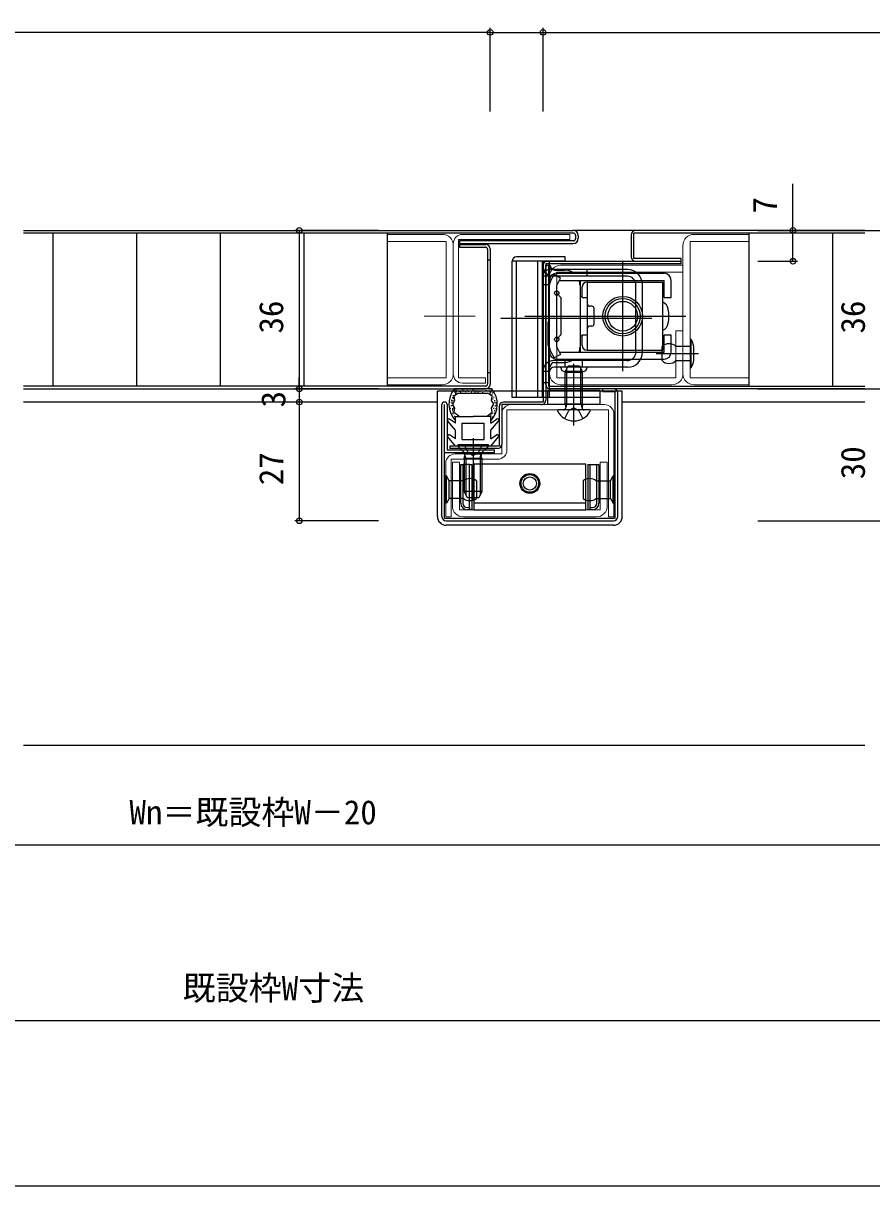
# Model space of a CAD drawing. Units: millimetres, scale not verified. Extents: x -437 to 438, y -281 to 279.
# Drawn here: x 57.2 to 250, y -281.2 to -17 of the extents above; entities that cross this region are included whole.
import ezdxf
from ezdxf.enums import TextEntityAlignment as Align

# ---------------------------------------------------------------- set-up
doc = ezdxf.new("R2010")
doc.units = ezdxf.units.MM
doc.header["$LTSCALE"] = 2
doc.header["$PDMODE"] = 32
doc.header["$PDSIZE"] = 1
doc.layers.add('0-2_YKK_11', color=211, linetype='Continuous', lineweight=18)
doc.layers.add('0-3_YKK_11E', color=4, linetype='Continuous', lineweight=18)
for name, color, linetype in [('0-4_YKK_12', 2, 'Continuous'), ('0-5_YKK_13', 4, 'Continuous'), ('0-7_YKK_D', 6, 'Continuous'), ('0-8_YKK_ZWAK', 7, 'Continuous')]:
    doc.layers.add(name, color=color, linetype=linetype)
doc.styles.add('ＭＳ ゴシック', font='')
doc.styles.get('ＭＳ ゴシック').set_extended_font_data('MS Gothic')

msp = doc.modelspace()

# ---------------------------------------------------------------- linework, layer by layer
at = {"layer": '0-2_YKK_11', "color": 7}
for p, q in [((154.882, -67.1), (154.882, -96.7)), ((154.882, -96.7), (154.882, -67.5)), ((207.082, -96.7), (207.082, -67.5)), ((176.782, -96.7), (176.782, -74.5)), ((204.582, -99.2), (179.282, -99.2)), ((167.982, -103.699), (189.282, -103.699)), ((157.182, -129.199), (187.382, -129.199))]:
    msp.add_line(p, q, dxfattribs=at)
for points in [[(152.382, -65), (139.882, -65), (139.882, -66.6), (153.282, -66.6)], [(156.982, -98.8), (162.232, -98.8), (162.232, -97.6), (156.082, -97.6), (156.082, -66.2), (181.382, -66.2), (181.382, -65), (156.982, -65)], [(209.582, -65), (222.082, -65), (222.082, -66.6), (208.682, -66.6)], [(153.282, -66.6), (153.282, -97.6), (139.882, -97.6), (139.882, -99.2), (152.382, -99.2)], [(208.682, -66.6), (208.682, -97.6), (222.082, -97.6), (222.082, -99.2), (209.582, -99.2)], [(179.282, -72), (207.082, -72), (207.082, -73.6), (178.382, -73.6), (178.382, -97.6), (205.482, -97.6), (205.482, -86.9), (207.082, -86.9), (207.082, -96.7)], [(191.382, -105.799), (191.382, -129.199), (190.182, -129.199), (190.182, -104.899), (167.082, -104.899), (167.082, -113.999)], [(155.282, -114.899), (165.882, -114.899), (165.882, -105.799)], [(164.982, -116.099), (154.382, -116.099), (154.382, -129.199), (153.182, -129.199), (153.182, -116.999)], [(188.282, -127.599), (156.282, -127.599), (156.282, -116.799), (154.682, -116.799), (154.682, -126.699)], [(189.882, -126.699), (189.882, -116.799), (188.282, -116.799), (188.282, -127.599)]]:
    msp.add_lwpolyline(points, dxfattribs=at)
for centre, radius, start, end in [((152.382, -67.5), 2.5, 0.00001, 89.99999), ((156.982, -67.1), 2.1, 90.00001, 179.99999), ((209.582, -67.5), 2.5, 90.00001, 179.99999), ((179.282, -74.5), 2.5, 90.00001, 179.99999), ((152.382, -96.7), 2.5, 270.00001, 359.99999), ((156.982, -96.7), 2.1, 180.00001, 269.99999), ((179.282, -96.7), 2.5, 180.00001, 269.99999), ((204.582, -96.7), 2.5, 270.00001, 359.99999), ((209.582, -96.7), 2.5, 180.00001, 269.99999), ((167.982, -105.799), 2.1, 90.00001, 179.99999), ((189.282, -105.799), 2.1, 0.00001, 89.99999), ((155.282, -116.999), 2.1, 90.00001, 179.99999), ((164.982, -113.999), 2.1, 270.00001, 359.99999), ((157.182, -126.699), 2.5, 180.00001, 269.99999), ((187.382, -126.699), 2.5, 270.00001, 359.99999)]:
    msp.add_arc(centre, radius, start, end, dxfattribs=at)
at = {"layer": '0-3_YKK_11E', "color": 7}
msp.add_line((159.882, -83.6), (148.282, -83.6), dxfattribs=at)
at = {"layer": '0-4_YKK_12'}
for p, q in [((196.282, -64.1), (182.082, -64.1)), ((151.282, -103.1), (57.239, -103.1)), ((248.439, -103.1), (193.282, -103.1)), ((57.239, -181.1), (248.439, -181.1))]:
    msp.add_line(p, q, dxfattribs=at)
at = {"layer": '0-5_YKK_13'}
for p, q in [((57.239, -64.1), (182.082, -64.1)), ((182.182, -64.7), (57.239, -64.7)), ((63.882, -64.7), (63.882, -99.5)), ((82.882, -64.7), (82.882, -99.5)), ((101.882, -64.7), (101.882, -99.5)), ((120.882, -64.7), (120.882, -99.5)), ((139.882, -64.7), (139.882, -99.5)), ((182.682, -65.2), (182.682, -66)), ((183.282, -65.3), (183.282, -65.9)), ((195.282, -65.1), (195.282, -70.1)), ((248.439, -64.7), (195.882, -64.7)), ((248.439, -64.1), (196.282, -64.1)), ((222.082, -64.7), (222.082, -99.5)), ((241.082, -64.7), (241.082, -99.5)), ((156.282, -67.3), (162.282, -67.3)), ((162.682, -68.4), (162.682, -99)), ((163.282, -68.3), (163.282, -99.108)), ((162.682, -70.8), (163.282, -70.8)), ((180.282, -71.099), (168.282, -71.099)), ((168.282, -102.099), (168.282, -71.099)), ((169.282, -102.099), (169.282, -71.099)), ((174.132, -102.099), (174.132, -71.099)), ((175.132, -102.099), (175.132, -71.099)), ((175.282, -102.099), (175.282, -71.099)), ((176.782, -71.099), (175.282, -71.099)), ((175.382, -71.099), (176.782, -71.099)), ((175.382, -96.099), (175.382, -71.099)), ((176.282, -71.099), (206.682, -71.1)), ((176.782, -96.099), (176.782, -71.099)), ((176.782, -72.999), (176.782, -71.099)), ((193.382, -96.099), (193.382, -71.099)), ((206.682, -71.699), (206.682, -71.1)), ((175.882, -99.1), (175.882, -72)), ((175.882, -72), (176.482, -72)), ((176.482, -72), (176.482, -99.5)), ((177.782, -72.999), (176.782, -72.999)), ((176.782, -74.499), (176.782, -72.999)), ((194.482, -72.999), (177.782, -72.999)), ((177.882, -73.099), (180.182, -73.099)), ((178.282, -73.849), (202.782, -73.849)), ((185.282, -74.499), (185.282, -72.999)), ((185.282, -74.499), (185.282, -73.099)), ((176.782, -74.499), (175.282, -74.499)), ((176.782, -76.449), (175.282, -76.449)), ((185.282, -74.499), (176.782, -74.499)), ((176.782, -96.199), (176.782, -74.499)), ((176.972, -75.664), (177.798, -74.125)), ((179.282, -74.922), (177.798, -74.125)), ((178.382, -76.599), (179.282, -74.922)), ((178.382, -90.599), (178.382, -76.599)), ((178.999, -75.449), (202.782, -75.449)), ((183.682, -76.599), (183.682, -90.599)), ((183.782, -79.149), (183.782, -75.449)), ((194.382, -74.499), (185.282, -74.499)), ((185.282, -75.849), (202.482, -75.849)), ((185.382, -91.349), (185.382, -75.849)), ((196.382, -91.699), (196.382, -76.499)), ((197.882, -91.799), (197.882, -76.399)), ((202.482, -91.349), (202.482, -75.849)), ((202.782, -79.349), (202.782, -75.449)), ((204.382, -79.349), (204.382, -75.449)), ((179.382, -79.44), (178.382, -78.349)), ((183.782, -79.149), (184.182, -79.149)), ((184.182, -79.349), (184.182, -76.949)), ((179.382, -87.758), (179.382, -79.44)), ((184.182, -79.349), (185.382, -79.349)), ((186.382, -81.349), (185.882, -81.349)), ((186.882, -85.349), (186.882, -81.849)), ((202.782, -79.349), (204.382, -79.349)), ((199.977, -84.099), (165.706, -84.099)), ((171.138, -83.599), (207.747, -83.599)), ((176.782, -84.949), (176.332, -84.949)), ((176.332, -84.949), (176.332, -90.249)), ((186.382, -85.849), (185.882, -85.849)), ((179.382, -87.758), (178.382, -88.849)), ((183.782, -91.749), (183.782, -88.049)), ((183.782, -88.049), (184.182, -88.049)), ((184.182, -87.849), (185.382, -87.849)), ((184.182, -90.249), (184.182, -87.849)), ((202.782, -87.849), (204.382, -87.849)), ((202.782, -91.749), (202.782, -87.849)), ((204.382, -91.749), (204.382, -87.849)), ((208.682, -88.896), (208.682, -95.296)), ((208.932, -88.896), (208.682, -88.896)), ((208.932, -95.296), (208.932, -88.896)), ((175.282, -91.299), (175.132, -91.449)), ((176.332, -90.249), (176.782, -90.249)), ((176.972, -91.534), (177.798, -93.073)), ((178.999, -91.749), (202.782, -91.749)), ((185.282, -91.349), (202.482, -91.349)), ((201.018, -92.096), (210.582, -92.096)), ((202.318, -93.696), (202.318, -90.496)), ((208.682, -90.496), (205.482, -90.496)), ((209.582, -93.596), (209.582, -90.596)), ((194.382, -93.699), (177.682, -93.699)), ((177.882, -94.099), (180.182, -94.099)), ((178.282, -93.349), (202.782, -93.349)), ((180.282, -95.199), (180.282, -93.699)), ((180.282, -96.299), (180.982, -94.899)), ((180.982, -94.899), (183.582, -94.899)), ((182.282, -108.399), (182.282, -94.411)), ((183.582, -94.899), (184.282, -96.299)), ((184.282, -95.199), (184.282, -93.699)), ((205.482, -93.696), (208.682, -93.696)), ((162.682, -96.4), (163.282, -96.4)), ((175.382, -96.099), (176.782, -96.099)), ((176.782, -102.099), (176.782, -96.199)), ((194.482, -95.199), (177.782, -95.199)), ((184.282, -96.199), (180.282, -96.199)), ((180.282, -103.499), (180.282, -96.299)), ((180.282, -96.299), (184.282, -96.299)), ((180.661, -103.499), (180.661, -95.541)), ((183.903, -103.499), (183.903, -95.541)), ((184.282, -103.499), (184.282, -96.299)), ((208.932, -95.296), (208.682, -95.296)), ((162.182, -99.5), (57.239, -99.5)), ((57.239, -100.1), (162.282, -100.1)), ((163.625, -100.1), (155.139, -100.1)), ((155.4, -100.253), (155.6, -100.253)), ((162.987, -100.134), (163.187, -100.134)), ((176.782, -98.749), (175.282, -98.749)), ((176.482, -99.5), (248.439, -99.5)), ((248.439, -100.1), (176.882, -100.1)), ((191.282, -100.1), (188.782, -100.1)), ((193.282, -100.6), (151.282, -100.6)), ((151.282, -129.1), (151.282, -100.6)), ((154.434, -102.698), (154.634, -102.698)), ((154.601, -102.102), (154.801, -102.102)), ((154.708, -102.83), (154.908, -102.83)), ((154.815, -101.625), (155.015, -101.625)), ((154.839, -102.329), (155.039, -102.329)), ((154.875, -102.09), (155.075, -102.09)), ((155.149, -100.885), (155.349, -100.885)), ((155.34, -101.183), (155.54, -101.183)), ((155.495, -100.802), (155.695, -100.802)), ((155.863, -101.1), (162.902, -101.1)), ((156.175, -100.598), (156.375, -100.598)), ((156.461, -100.884), (156.661, -100.884)), ((156.908, -100.401), (157.108, -100.401)), ((157.176, -100.669), (157.376, -100.669)), ((157.623, -100.687), (157.823, -100.687)), ((157.981, -100.455), (158.181, -100.455)), ((158.249, -100.598), (158.449, -100.598)), ((158.91, -100.83), (159.11, -100.83)), ((159.25, -100.419), (159.45, -100.419)), ((159.696, -100.83), (159.896, -100.83)), ((159.982, -100.491), (160.182, -100.491)), ((160.376, -100.777), (160.576, -100.777)), ((160.804, -100.634), (161.004, -100.634)), ((161.394, -100.58), (161.594, -100.58)), ((161.466, -100.973), (161.666, -100.973)), ((162.306, -100.508), (162.506, -100.508)), ((163.11, -100.794), (163.31, -100.794)), ((163.177, -101.243), (163.377, -101.243)), ((163.297, -100.897), (163.497, -100.897)), ((163.416, -100.396), (163.616, -100.396)), ((163.583, -101.482), (163.783, -101.482)), ((163.714, -101.005), (163.914, -101.005)), ((163.774, -102.4), (163.974, -102.4)), ((163.989, -102.018), (164.189, -102.018)), ((164.191, -102.734), (164.391, -102.734)), ((175.132, -102.099), (168.282, -102.099)), ((176.782, -102.099), (175.282, -102.099)), ((188.282, -102.099), (176.282, -102.099)), ((191.682, -129.5), (191.682, -100.7)), ((192.282, -129.1), (192.282, -101.1)), ((193.282, -129.1), (193.282, -100.6)), ((152.282, -129.1), (152.282, -103.7)), ((152.882, -129.5), (152.882, -103.7)), ((153.482, -103.7), (153.482, -114)), ((154.1, -104.488), (154.3, -104.488)), ((154.291, -103.855), (154.491, -103.855)), ((154.302, -103.092), (154.502, -103.092)), ((154.469, -103.879), (154.669, -103.879)), ((154.505, -103.283), (154.705, -103.283)), ((154.631, -104.903), (154.831, -104.903)), ((154.636, -104.571), (154.836, -104.571)), ((154.678, -105.325), (154.878, -105.325)), ((154.863, -104.404), (155.063, -104.404)), ((163.941, -104.476), (164.141, -104.476)), ((164.085, -105.56), (164.285, -105.56)), ((164.144, -104.997), (164.344, -104.997)), ((164.215, -103.152), (164.415, -103.152)), ((164.346, -103.975), (164.546, -103.975)), ((164.501, -104.583), (164.701, -104.583)), ((164.513, -103.295), (164.713, -103.295)), ((164.549, -103.832), (164.749, -103.832)), ((174.882, -103.7), (165.882, -103.7)), ((165.882, -103.7), (165.882, -112.699)), ((188.282, -103.699), (176.282, -103.699)), ((185.878, -104.899), (178.687, -104.899)), ((180.232, -106.865), (181.137, -105.05)), ((180.282, -103.499), (184.282, -103.499)), ((180.282, -103.499), (180.427, -104.311)), ((180.661, -103.499), (180.421, -104.514)), ((182.282, -104.441), (181.137, -105.05)), ((182.282, -104.441), (183.427, -105.05)), ((184.332, -106.865), (183.427, -105.05)), ((183.903, -103.499), (184.143, -104.514)), ((184.282, -103.499), (184.138, -104.311)), ((155.382, -109.5), (153.638, -107.421)), ((155.382, -107.881), (154.035, -106.979)), ((154.737, -105.712), (154.937, -105.712)), ((155.065, -106.334), (155.265, -106.334)), ((155.382, -106.4), (159.382, -106.4)), ((155.382, -107.881), (155.382, -106.4)), ((156.882, -107.9), (161.882, -107.9)), ((156.882, -111.6), (156.882, -107.9)), ((163.382, -106.4), (159.382, -106.4)), ((163.311, -106.064), (163.511, -106.064)), ((163.382, -107.881), (163.382, -106.4)), ((163.382, -107.881), (164.73, -106.979)), ((163.382, -109.5), (165.126, -107.421)), ((163.604, -105.736), (163.804, -105.736)), ((163.663, -106.44), (163.863, -106.44)), ((155.382, -111.481), (154.035, -110.579)), ((155.382, -111.481), (155.382, -109.5)), ((163.382, -111.481), (163.382, -109.5)), ((163.382, -111.481), (164.73, -110.579)), ((155.382, -113.1), (153.638, -111.021)), ((154.082, -113.099), (154.082, -113.699)), ((163.382, -113.1), (155.382, -113.1)), ((162.882, -112.85), (155.882, -112.85)), ((162.882, -113.1), (155.882, -113.1)), ((157.332, -112.85), (158.237, -114.665)), ((159.382, -111.35), (159.382, -125.338)), ((162.882, -113.1), (161.452, -114.53)), ((162.882, -112.85), (162.882, -113.1)), ((163.382, -113.1), (165.126, -111.021)), ((153.482, -114), (164.282, -114)), ((164.882, -113.699), (154.082, -113.699)), ((157.382, -115.85), (157.522, -115.289)), ((157.382, -115.85), (157.382, -123.45)), ((157.508, -114.85), (161.257, -114.85)), ((157.761, -115.85), (157.522, -114.9)), ((157.761, -115.85), (157.761, -124.208)), ((158.237, -114.665), (159.382, -115.274)), ((161.003, -115.85), (161.242, -114.9)), ((161.003, -115.85), (161.003, -124.208)), ((161.382, -115.85), (161.382, -123.45)), ((157.082, -117.3), (157.082, -126.1)), ((158.582, -117.3), (157.082, -117.3)), ((158.582, -127.1), (158.582, -117.3)), ((158.582, -117.3), (159.082, -117.3)), ((159.082, -117.3), (159.082, -127.6)), ((185.482, -117.3), (185.982, -117.3)), ((185.482, -117.3), (185.482, -127.6)), ((185.982, -117.3), (187.482, -117.3)), ((185.982, -127.1), (185.982, -117.3)), ((187.982, -117.3), (187.982, -126.1)), ((153.347, -119.9), (153.182, -119.9)), ((153.182, -126.1), (153.182, -119.9)), ((153.982, -121), (153.347, -119.9)), ((153.347, -126.1), (153.347, -119.9)), ((153.982, -125), (153.982, -121)), ((157.182, -121), (153.982, -121)), ((160.182, -121), (160.182, -125)), ((184.382, -121), (184.382, -125)), ((187.382, -121), (190.582, -121)), ((190.582, -121), (191.217, -119.9)), ((190.582, -125), (190.582, -121)), ((191.217, -119.9), (191.382, -119.9)), ((191.217, -126.1), (191.217, -119.9)), ((191.382, -126.1), (191.382, -119.9)), ((161.382, -123.45), (157.382, -123.45)), ((158.082, -124.85), (157.382, -123.45)), ((161.382, -123.45), (160.682, -124.85)), ((153.347, -126.1), (153.182, -126.1)), ((153.982, -125), (153.347, -126.1)), ((157.182, -125), (153.982, -125)), ((160.682, -124.85), (158.082, -124.85)), ((159.582, -126), (184.982, -126)), ((187.382, -125), (190.582, -125)), ((190.582, -125), (191.217, -126.1)), ((191.217, -126.1), (191.382, -126.1)), ((158.082, -127.1), (158.582, -127.1)), ((158.582, -127.6), (158.082, -127.6)), ((158.582, -127.1), (158.582, -127.6)), ((159.082, -127.6), (158.582, -127.6)), ((185.982, -127.6), (185.482, -127.6)), ((185.982, -127.1), (186.482, -127.1)), ((185.982, -127.6), (185.982, -127.1)), ((186.482, -127.6), (185.982, -127.6)), ((152.882, -129.5), (191.682, -129.5)), ((153.282, -130.1), (191.282, -130.1)), ((191.282, -131.1), (153.282, -131.1))]:
    msp.add_line(p, q, dxfattribs=at)
for points in [[(196.282, -71.1), (206.682, -71.1), (206.682, -70.5), (195.882, -70.5), (195.882, -64.7)], [(182.182, -66.5), (156.282, -66.5), (156.282, -67.1), (182.082, -67.1)], [(156.282, -67.3), (156.282, -67.9), (162.182, -67.9)], [(180.282, -71.099), (180.282, -70.099), (169.282, -70.099)], [(175.282, -72.099), (175.282, -103.1), (166.282, -103.1)], [(206.682, -71.699), (175.882, -71.699), (175.882, -102.704)], [(178.382, -90.599), (179.282, -92.276), (177.798, -93.073)], [(188.782, -100.1), (188.782, -100.7), (191.682, -100.7)], [(155.807, -101.211), (155.04, -101.801), (155.165, -102.761), (154.902, -103.204), (154.682, -103.6), (155.165, -104.439), (155.04, -105.399), (155.807, -105.989)], [(162.958, -105.989), (163.724, -105.399), (163.6, -104.439), (164.082, -103.6), (163.862, -103.204), (163.6, -102.761), (163.724, -101.801), (162.958, -101.211)], [(188.282, -102.099), (188.282, -100.499), (176.282, -100.499), (176.282, -102.099)], [(188.282, -103.699), (188.282, -102.099), (176.282, -102.099), (176.282, -103.699)], [(165.282, -104.1), (165.282, -113.099), (154.082, -113.099)], [(156.882, -111.6), (161.882, -111.6), (161.882, -107.9)], [(155.882, -112.85), (155.882, -113.1), (157.312, -114.53)], [(161.432, -112.85), (160.527, -114.665), (159.382, -115.274)], [(152.882, -114.6), (164.282, -114.6), (164.282, -114)], [(157.382, -115.85), (161.382, -115.85), (161.242, -115.289)], [(156.582, -126.1), (156.582, -117.3), (157.082, -117.3)], [(187.482, -126.1), (187.482, -117.3), (187.982, -117.3)]]:
    msp.add_lwpolyline(points, dxfattribs=at)
msp.add_lwpolyline([(159.582, -127.6), (184.982, -127.6), (184.982, -117.2), (159.582, -117.2)], close=True, dxfattribs=at)
for centre, radius in [((193.382, -83.599), 4.5), ((193.382, -83.599), 4), ((193.382, -83.599), 3.375), ((172.282, -121.6), 2.25), ((172.282, -121.6), 2), ((172.282, -121.6), 1.5)]:
    msp.add_circle(centre, radius, dxfattribs=at)
for centre, radius, start, end in [((182.082, -65.3), 1.2, 0, 90), ((182.082, -65.9), 1.2, 270, 0), ((182.182, -65.2), 0.5, 0, 90), ((182.182, -66), 0.5, 270, 0), ((196.282, -65.1), 1, 90, 180), ((162.182, -68.4), 0.5, 0.00006, 90), ((162.282, -68.3), 1, 0, 90), ((169.282, -71.099), 1, 90, 180), ((176.282, -72.099), 1, 89.9981, 180), ((196.282, -70.1), 1, 180, 270), ((177.682, -72.099), 2.4, 180, 270), ((176.782, -74.499), 1.5, 135.9945, 180), ((176.782, -74.499), 1.5, 90, 135.9945), ((177.782, -71.999), 1, 180, 270), ((178.282, -75.349), 1.5, 90, 180), ((177.882, -72.099), 1, 180, 270), ((180.182, -76.599), 3.5, 51.78679, 90), ((194.482, -76.399), 3.4, 0, 90), ((202.782, -75.449), 1.6, 0, 90), ((178.382, -76.421), 1.6, 151.7832, 180), ((180.182, -76.599), 3.5, 0, 19.18209), ((185.282, -76.949), 1.1, 90, 180), ((194.382, -76.499), 2, 0, 90), ((185.882, -80.849), 0.5, 180, 270), ((186.382, -81.849), 0.5, 0, 90), ((201.777, -82.309), 2, 9.2815, 69.36774), ((193.882, -83.599), 10, 350.7185, 9.2815), ((185.882, -86.349), 0.5, 90, 180), ((186.382, -85.349), 0.5, 270, 0), ((201.777, -84.889), 2, 290.63226, 350.7185), ((204.665, -91.502), 5, 10.43807, 31.41094), ((178.382, -90.777), 1.6, 180, 208.2168), ((178.282, -91.849), 1.5, 180, 270), ((180.182, -90.599), 3.5, 340.81791, 0), ((185.282, -90.249), 1.1, 180, 270), ((194.382, -91.699), 2, 270, 0), ((194.482, -91.799), 3.4, 270, 0), ((203.9, -92.096), 2.25, 45.32539, 134.67461), ((202.782, -91.749), 1.6, 270, 0), ((177.682, -96.099), 2.4, 112.02431, 180), ((177.682, -96.099), 2.4, 90, 112.02431), ((177.882, -95.099), 1, 90, 180), ((180.182, -90.599), 3.5, 270, 308.21321), ((203.9, -92.096), 2.25, 225.32539, 314.67461), ((204.665, -92.69), 5, 328.58906, 349.56193), ((177.782, -96.199), 1, 90, 180), ((180.282, -95.199), 1, 180, 270), ((184.282, -95.199), 1, 270, 0), ((159.382, -103.6), 5.5, 140.48036, 223.34175), ((162.182, -99), 0.5, 270, 0.00006), ((162.282, -99.1), 1, 270, 0), ((159.382, -103.6), 5.5, 316.65824, 39.51963), ((176.882, -99.1), 1, 180, 270), ((191.282, -101.1), 1, 0, 90), ((174.882, -102.7), 1, 270, 0.00018), ((152.882, -103.7), 0.6, 90, 180), ((152.882, -103.7), 0.6, 0, 90), ((166.282, -104.1), 1, 90, 180), ((178.687, -105.053), 0.154, 90, 207.28096), ((182.282, -103.199), 4.2, 207.28096, 332.71904), ((179.935, -104.399), 0.5, 270, 10.09096), ((184.63, -104.399), 0.5, 169.90904, 270), ((185.878, -105.053), 0.154, 332.71904, 90), ((153.868, -107.229), 0.3, 56.21114, 220.00244), ((159.382, -103.6), 4.3, 213.7499, 220.62928), ((159.382, -103.6), 4.3, 319.37051, 326.2499), ((164.897, -107.229), 0.3, 319.99756, 123.78886), ((153.868, -110.829), 0.3, 56.21114, 220.00244), ((164.897, -110.829), 0.3, 319.99756, 123.78886), ((164.882, -112.699), 1, 270, 0), ((156.746, -115.095), 0.8, 345.96376, 45), ((162.018, -115.095), 0.8, 135, 194.03624), ((158.682, -123), 2.5, 53.1301, 126.8699), ((185.882, -123), 2.5, 53.1301, 126.8699), ((158.082, -126.1), 1.5, 180, 270), ((158.082, -126.1), 1, 180, 270), ((158.682, -123), 2.5, 233.1301, 306.8699), ((185.882, -123), 2.5, 233.1301, 306.8699), ((186.482, -126.1), 1.5, 270, 0), ((186.482, -126.1), 1, 270, 0), ((153.282, -129.1), 2, 180, 270), ((153.282, -129.1), 1, 180, 270), ((191.282, -129.1), 1, 270, 0), ((191.282, -129.1), 2, 270, 0)]:
    msp.add_arc(centre, radius, start, end, dxfattribs=at)
for p in [(178.382, -78.349), (178.382, -88.849)]:
    msp.add_point(p, dxfattribs=at)
at = {"layer": '0-7_YKK_D'}
for p, q in [((163.282, -37.1), (163.282, -18.1)), ((163.282, -37.1), (163.282, -18.1)), ((175.282, -37.1), (175.282, -18.1)), ((175.282, -37.1), (175.282, -18.1)), ((163.282, -19.1), (-51.805, -19.1)), ((163.282, -19.1), (175.282, -19.1)), ((175.282, -19.1), (301.195, -19.1)), ((137.882, -64.1), (118.882, -64.1)), ((119.882, -64.1), (119.882, -100.1)), ((224.082, -64.1), (253.082, -64.1)), ((224.082, -64.1), (233.082, -64.1)), ((224.082, -71.1), (233.082, -71.1)), ((119.882, -100.1), (119.882, -97.55)), ((137.882, -100.1), (118.882, -100.1)), ((137.882, -100.1), (118.882, -100.1)), ((119.882, -100.1), (119.882, -103.1)), ((224.082, -100.099), (253.082, -100.099)), ((224.082, -100.099), (253.082, -100.099)), ((137.882, -103.1), (118.882, -103.1)), ((137.882, -103.1), (118.882, -103.1)), ((119.882, -103.1), (119.882, -105.65)), ((119.882, -103.1), (119.882, -130.1)), ((137.882, -130.1), (118.882, -130.1)), ((224.082, -130.1), (253.082, -130.1)), ((-33.805, -203.7), (283.195, -203.7)), ((295.195, -243.7), (-45.805, -243.7))]:
    msp.add_line(p, q, dxfattribs=at)
msp.add_lwpolyline([(232.082, -71.1), (232.082, -64.1), (232.082, -53.502)], dxfattribs=at)
for centre in [(163.282, -19.1), (163.282, -19.1), (175.282, -19.1), (175.282, -19.1), (119.882, -64.1), (232.082, -64.1), (232.082, -71.1), (119.882, -100.1), (119.882, -100.1), (119.882, -103.1), (119.882, -103.1), (119.882, -130.1)]:
    msp.add_circle(centre, 0.637, dxfattribs=at)
at = {"layer": '0-8_YKK_ZWAK'}
msp.add_lwpolyline([(-436.8, -281.2), (438.2, -281.2), (438.2, 243.8)], dxfattribs=at)

# ---------------------------------------------------------------- texts
at = {"layer": '0-7_YKK_D', "style": 'ＭＳ ゴシック'}
for s, p in [('7', (230.082, -60.274)), ('36', (117.882, -87.533)), ('36', (250.082, -87.533)), ('3', (118.382, -104.327)), ('30', (250.082, -120.639)), ('27', (117.882, -121.991))]:
    msp.add_text(s, height=5.499, rotation=90, dxfattribs=at).set_placement(p, align=Align.BOTTOM_LEFT)
for s, p in [('Wn＝既設枠W－20', (81.293, -200.72)), ('既設枠W寸法', (93.396, -240.677))]:
    msp.add_text(s, height=5.499, dxfattribs=at).set_placement(p, align=Align.BOTTOM_LEFT)

doc.saveas('drawing.dxf')
